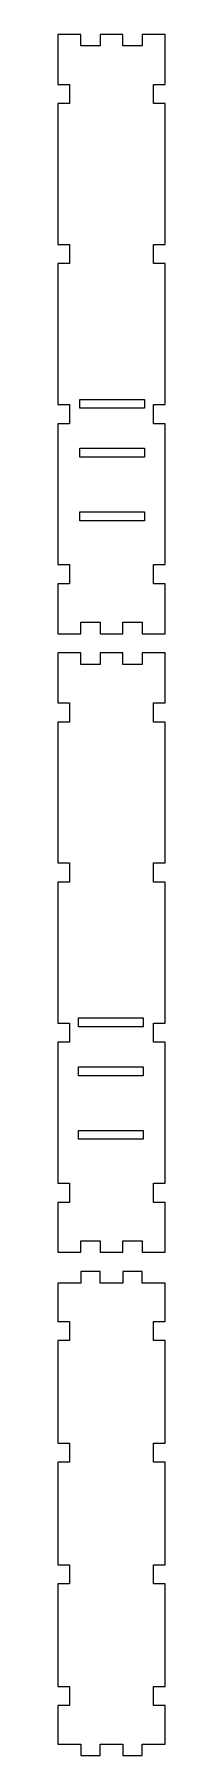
# Model space of a CAD drawing. Header units: metres. Extents: x -78 to 78, y -763 to 78.
# Drawn here: x -14 to 14, y -370 to 78 of the extents above; entities that cross this region are included whole.
import ezdxf

# ---------------------------------------------------------------- set-up
doc = ezdxf.new("R2010")
doc.units = ezdxf.units.M

msp = doc.modelspace()

# ---------------------------------------------------------------- linework, layer by layer
for p, q in [((-8, 78), (-14, 78)), ((-14, 78), (-14, 65)), ((-8, 75), (-8, 78)), ((3, 78), (-3, 78)), ((-3, 78), (-3, 75)), ((3, 75), (3, 78)), ((14, 78), (8, 78)), ((8, 78), (8, 75)), ((14, 65), (14, 78)), ((-3, 75), (-8, 75)), ((8, 75), (3, 75)), ((-14, 65), (-11, 65)), ((-11, 65), (-11, 60)), ((11, 60), (11, 65)), ((11, 65), (14, 65)), ((-11, 60), (-14, 60)), ((-14, 60), (-14, 23.3333)), ((14, 60), (11, 60)), ((14, 23.3333), (14, 60)), ((-14, 23.3333), (-11, 23.3333)), ((-11, 23.3333), (-11, 18.3333)), ((11, 18.3333), (11, 23.3333)), ((11, 23.3333), (14, 23.3333)), ((-11, 18.3333), (-14, 18.3333)), ((-14, 18.3333), (-14, -18.3333)), ((14, 18.3333), (11, 18.3333)), ((14, -18.3333), (14, 18.3333)), ((-8.25586, -19.2959), (-8.25586, -16.9941)), ((-8.25586, -16.9941), (8.6377, -16.9941)), ((8.6377, -16.9941), (8.6377, -19.2959)), ((-14, -18.3333), (-11, -18.3333)), ((-11, -18.3333), (-11, -23.3333)), ((8.6377, -19.2959), (-8.25586, -19.2959)), ((11, -23.3333), (11, -18.3333)), ((11, -18.3333), (14, -18.3333)), ((-11, -23.3333), (-14, -23.3333)), ((-14, -23.3333), (-14, -60)), ((14, -23.3333), (11, -23.3333)), ((14, -60), (14, -23.3333)), ((-8.25586, -32.0264), (-8.25586, -29.7236)), ((-8.25586, -29.7236), (8.6377, -29.7236)), ((8.6377, -29.7236), (8.6377, -32.0264)), ((8.6377, -32.0264), (-8.25586, -32.0264)), ((-8.25586, -48.583), (-8.25586, -46.2812)), ((-8.25586, -46.2812), (8.6377, -46.2812)), ((8.6377, -48.583), (-8.25586, -48.583)), ((8.6377, -46.2812), (8.6377, -48.583)), ((-14, -60), (-11, -60)), ((-11, -60), (-11, -65)), ((11, -65), (11, -60)), ((11, -60), (14, -60)), ((-11, -65), (-14, -65)), ((-14, -65), (-14, -78)), ((14, -65), (11, -65)), ((14, -78), (14, -65)), ((-8, -75), (-3, -75)), ((-8, -78), (-8, -75)), ((-3, -75), (-3, -78)), ((3, -78), (3, -75)), ((3, -75), (8, -75)), ((8, -75), (8, -78)), ((-14, -78), (-8, -78)), ((-3, -78), (3, -78)), ((8, -78), (14, -78)), ((-8, -83), (-14, -83)), ((-14, -83), (-14, -96)), ((-8, -86), (-8, -83)), ((3, -83), (-3, -83)), ((-3, -83), (-3, -86)), ((3, -86), (3, -83)), ((14, -83), (8, -83)), ((8, -83), (8, -86)), ((14, -96), (14, -83)), ((-3, -86), (-8, -86)), ((8, -86), (3, -86)), ((-14, -96), (-11, -96)), ((-11, -96), (-11, -101)), ((11, -101), (11, -96)), ((11, -96), (14, -96)), ((-11, -101), (-14, -101)), ((-14, -101), (-14, -137.667)), ((14, -101), (11, -101)), ((14, -137.667), (14, -101)), ((-14, -137.667), (-11, -137.667)), ((-11, -137.667), (-11, -142.667)), ((11, -142.667), (11, -137.667)), ((11, -137.667), (14, -137.667)), ((-11, -142.667), (-14, -142.667)), ((-14, -142.667), (-14, -179.333)), ((14, -142.667), (11, -142.667)), ((14, -179.333), (14, -142.667)), ((-8.6377, -180.296), (-8.6377, -177.994)), ((-8.6377, -177.994), (8.25586, -177.994)), ((8.25586, -177.994), (8.25586, -180.296)), ((-14, -179.333), (-11, -179.333)), ((-11, -179.333), (-11, -184.333)), ((8.25586, -180.296), (-8.6377, -180.296)), ((11, -184.333), (11, -179.333)), ((11, -179.333), (14, -179.333)), ((-11, -184.333), (-14, -184.333)), ((-14, -184.333), (-14, -221)), ((14, -184.333), (11, -184.333)), ((14, -221), (14, -184.333)), ((-8.6377, -193.026), (-8.6377, -190.724)), ((-8.6377, -190.724), (8.25586, -190.724)), ((8.25586, -190.724), (8.25586, -193.026)), ((8.25586, -193.026), (-8.6377, -193.026)), ((-8.6377, -209.583), (-8.6377, -207.281)), ((-8.6377, -207.281), (8.25586, -207.281)), ((8.25586, -209.583), (-8.6377, -209.583)), ((8.25586, -207.281), (8.25586, -209.583)), ((-14, -221), (-11, -221)), ((-11, -221), (-11, -226)), ((11, -226), (11, -221)), ((11, -221), (14, -221)), ((-11, -226), (-14, -226)), ((-14, -226), (-14, -239)), ((14, -226), (11, -226)), ((14, -239), (14, -226)), ((-8, -236), (-3, -236)), ((-8, -239), (-8, -236)), ((-3, -236), (-3, -239)), ((3, -239), (3, -236)), ((3, -236), (8, -236)), ((8, -236), (8, -239)), ((-14, -239), (-8, -239)), ((-3, -239), (3, -239)), ((8, -239), (14, -239)), ((-3, -244), (-8, -244)), ((-8, -244), (-8, -247)), ((-3, -247), (-3, -244)), ((8, -244), (3, -244)), ((3, -244), (3, -247)), ((8, -247), (8, -244)), ((-8, -247), (-14, -247)), ((-14, -247), (-14, -257)), ((3, -247), (-3, -247)), ((14, -247), (8, -247)), ((14, -257), (14, -247)), ((-14, -257), (-11, -257)), ((-11, -257), (-11, -262)), ((11, -262), (11, -257)), ((11, -257), (14, -257)), ((-11, -262), (-14, -262)), ((-14, -262), (-14, -288.667)), ((14, -262), (11, -262)), ((14, -288.667), (14, -262)), ((-14, -288.667), (-11, -288.667)), ((-11, -288.667), (-11, -293.667)), ((11, -293.667), (11, -288.667)), ((11, -288.667), (14, -288.667)), ((-11, -293.667), (-14, -293.667)), ((-14, -293.667), (-14, -320.333)), ((14, -293.667), (11, -293.667)), ((14, -320.333), (14, -293.667)), ((-14, -320.333), (-11, -320.333)), ((-11, -320.333), (-11, -325.333)), ((11, -325.333), (11, -320.333)), ((11, -320.333), (14, -320.333)), ((-11, -325.333), (-14, -325.333)), ((-14, -325.333), (-14, -352)), ((14, -325.333), (11, -325.333)), ((14, -352), (14, -325.333)), ((-14, -352), (-11, -352)), ((-11, -352), (-11, -357)), ((11, -357), (11, -352)), ((11, -352), (14, -352)), ((-11, -357), (-14, -357)), ((-14, -357), (-14, -367)), ((14, -357), (11, -357)), ((14, -367), (14, -357)), ((-14, -367), (-8, -367)), ((-8, -367), (-8, -370)), ((-3, -367), (3, -367)), ((-3, -370), (-3, -367)), ((3, -367), (3, -370)), ((8, -370), (8, -367)), ((8, -367), (14, -367)), ((-8, -370), (-3, -370)), ((3, -370), (8, -370))]:
    msp.add_line(p, q)

doc.saveas('drawing.dxf')
